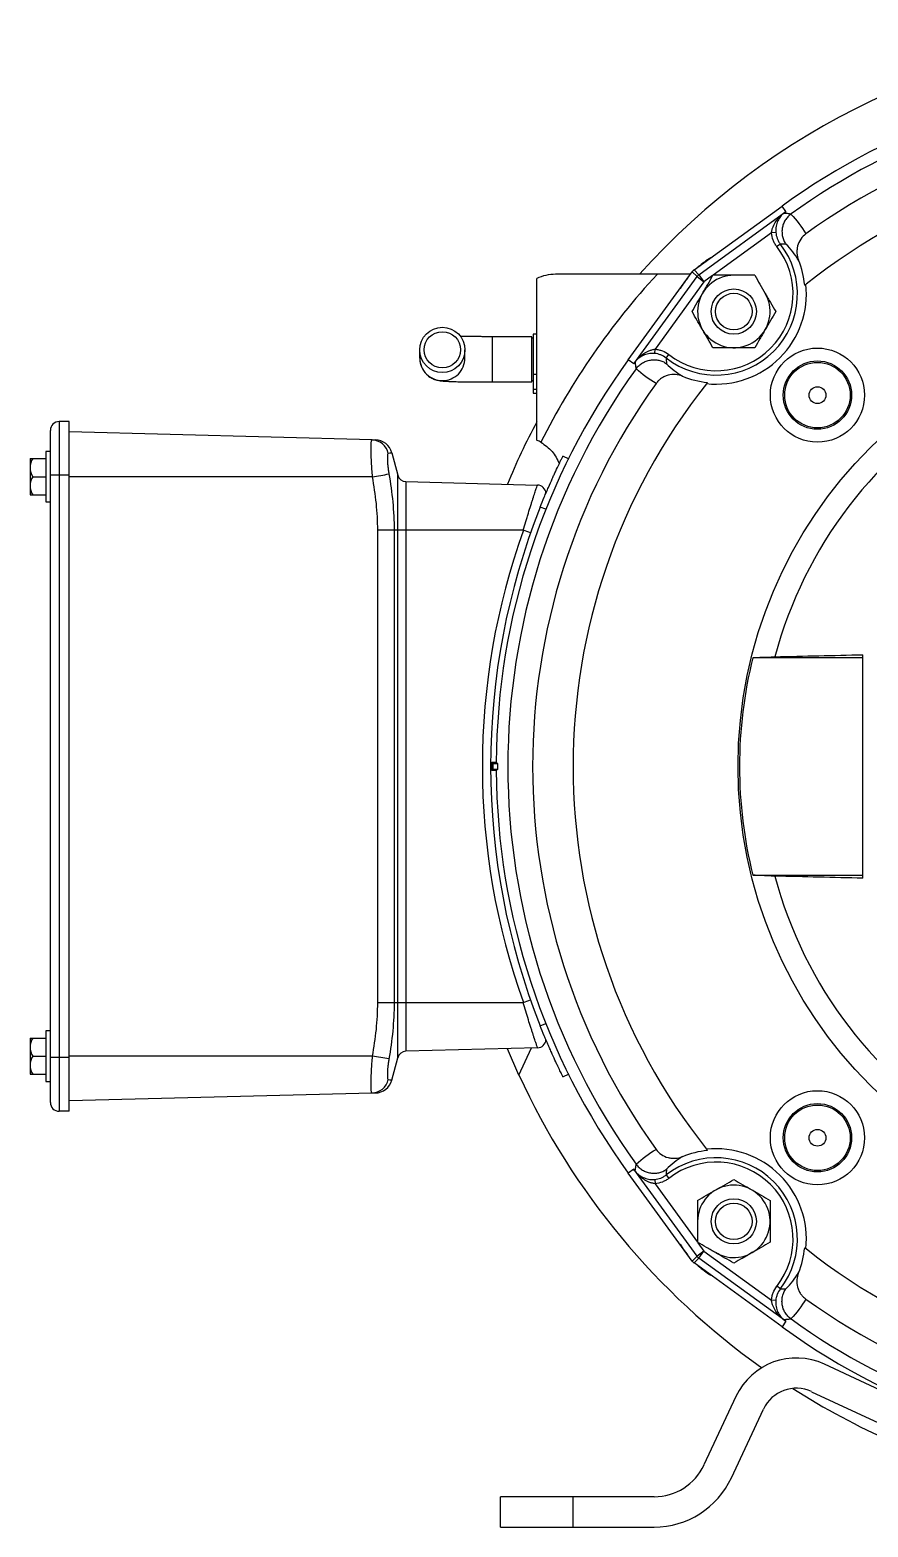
# Paper-space layout '_Right' of a CAD drawing. Header units: inches. Extents: x -8 to 5.1, y -5.2 to 7.1.
# Drawn here: x -8 to -2.21, y -5.25 to 5.08 of the extents above; entities that cross this region are included whole.
import ezdxf

# ---------------------------------------------------------------- set-up
doc = ezdxf.new("R2010")
doc.units = ezdxf.units.IN
doc.header["$MEASUREMENT"] = 0

psp = doc.layouts.new('_Right')

# ---------------------------------------------------------------- linework, layer by layer
at = {"color": 7, "linetype": 'Continuous', "lineweight": 25}
for p, q in [((-3.414, 3.427), (-2.807, 3.868)), ((-3.381, 3.394), (-2.78, 3.83)), ((-2.78, 3.83), (-2.807, 3.868)), ((-2.85, 3.686), (-2.88, 3.683)), ((-2.819, 3.606), (-2.843, 3.588)), ((-3.868, 2.807), (-3.427, 3.414)), ((-3.394, 3.381), (-3.427, 3.414)), ((-3.414, 3.427), (-3.381, 3.394)), ((-4.5, 2.253), (-4.5, 3.367)), ((-3.669, 3.397), (-4.37, 3.397)), ((-3.83, 2.78), (-3.394, 3.381)), ((-3.346, 3.346), (-3.683, 2.88)), ((-3.44, 3.397), (-3.669, 3.397)), ((-3.394, 3.381), (-3.346, 3.346)), ((-3.381, 3.394), (-3.346, 3.346)), ((-4.534, 2.966), (-4.805, 2.966)), ((-4.534, 2.654), (-4.534, 2.966)), ((-4.525, 2.956), (-4.534, 2.956)), ((-4.5, 2.984), (-4.525, 2.984)), ((-4.525, 2.984), (-4.525, 2.576)), ((-5.308, 2.875), (-5.308, 2.819)), ((-4.995, 2.819), (-4.995, 2.875)), ((-3.83, 2.78), (-3.868, 2.807)), ((-3.686, 2.85), (-3.683, 2.88)), ((-3.606, 2.819), (-3.588, 2.843)), ((-4.525, 2.708), (-4.5, 2.708)), ((-4.805, 2.654), (-4.534, 2.654)), ((-4.534, 2.664), (-4.525, 2.664)), ((-4.5, 2.602), (-4.525, 2.602)), ((-4.525, 2.576), (-4.5, 2.576)), ((-7.795, 2.38), (-7.795, -2.38)), ((-7.725, 2.38), (-7.795, 2.38)), ((-7.725, -2.38), (-7.725, 2.38)), ((-7.855, -2.32), (-7.855, 2.32)), ((-5.636, 2.254), (-7.725, 2.309)), ((-7.855, 2.174), (-7.886, 2.174)), ((-7.886, 2.174), (-7.886, 1.826)), ((-4.496, 2.251), (-4.5, 2.253)), ((-7.996, 2.122), (-7.996, 1.878)), ((-7.994, 2.125), (-7.886, 2.125)), ((-5.5, 2.165), (-5.459, 2.011)), ((-4.275, 2.12), (-4.32, 2.142)), ((-7.977, 2), (-7.886, 2)), ((-7.725, 2.01), (-7.855, 2.01)), ((-5.633, 2), (-7.725, 2)), ((-5.459, -2.011), (-5.459, 2.011)), ((-5.402, 1.966), (-5.402, -1.966)), ((-5.402, 1.966), (-4.494, 1.942)), ((-7.994, 1.875), (-7.886, 1.875)), ((-7.886, 1.826), (-7.855, 1.826)), ((-5.597, -1.63), (-5.597, 1.63)), ((-4.593, 1.63), (-5.597, 1.63)), ((-5.484, 1.63), (-5.484, -1.63)), ((-2.25, 0.75), (-3.009, 0.75)), ((-2.25, -0.771), (-2.25, 0.771)), ((-4.801, 0.021), (-4.809, 0.029)), ((-4.809, 0.029), (-4.779, 0.029)), ((-4.809, -0.029), (-4.809, 0.029)), ((-4.801, -0.021), (-4.801, 0.021)), ((-4.801, 0.021), (-4.771, 0.021)), ((-4.779, 0.029), (-4.771, 0.021)), ((-4.771, 0.021), (-4.771, -0.021)), ((-4.801, -0.021), (-4.809, -0.029)), ((-4.779, -0.029), (-4.809, -0.029)), ((-4.771, -0.021), (-4.801, -0.021)), ((-4.771, -0.021), (-4.779, -0.029)), ((-3.009, -0.75), (-2.25, -0.75)), ((-5.597, -1.63), (-4.593, -1.63)), ((-7.855, -1.826), (-7.886, -1.826)), ((-7.886, -1.826), (-7.886, -2.174)), ((-7.996, -1.878), (-7.996, -2.122)), ((-7.994, -1.875), (-7.886, -1.875)), ((-4.494, -1.942), (-5.402, -1.966)), ((-4.623, -2.13), (-4.702, -1.948)), ((-4.623, -2.13), (-4.537, -1.943)), ((-7.977, -2), (-7.886, -2)), ((-7.725, -2.01), (-7.855, -2.01)), ((-5.633, -2), (-7.725, -2)), ((-5.5, -2.165), (-5.459, -2.011)), ((-7.994, -2.125), (-7.886, -2.125)), ((-4.32, -2.142), (-4.277, -2.121)), ((-7.886, -2.174), (-7.855, -2.174)), ((-5.636, -2.254), (-7.725, -2.309)), ((-7.725, -2.38), (-7.795, -2.38)), ((-3.83, -2.78), (-3.868, -2.807)), ((-3.394, -3.381), (-3.83, -2.78)), ((-3.427, -3.414), (-3.868, -2.807)), ((-3.686, -2.85), (-3.683, -2.88)), ((-3.606, -2.819), (-3.588, -2.843)), ((-3.427, -3.414), (-3.394, -3.381)), ((-3.381, -3.394), (-3.414, -3.427)), ((-3.346, -3.346), (-3.394, -3.381)), ((-3.381, -3.394), (-3.346, -3.346)), ((-2.78, -3.83), (-3.381, -3.394)), ((-3.346, -3.346), (-2.88, -3.683)), ((-2.807, -3.868), (-3.414, -3.427)), ((-2.819, -3.606), (-2.843, -3.588)), ((-2.85, -3.686), (-2.88, -3.683)), ((-2.78, -3.83), (-2.807, -3.868)), ((-0.922, -4.869), (-2.515, -4.126)), ((-2.603, -4.316), (-1.01, -5.059)), ((-3.125, -4.348), (-3.346, -4.821)), ((-3.156, -4.91), (-2.935, -4.437)), ((-4.75, -5.25), (-4.75, -5.041)), ((-3.69, -5.041), (-4.75, -5.041)), ((-4.25, -5.041), (-4.25, -5.25)), ((-4.75, -5.25), (-3.69, -5.25))]:
    psp.add_line(p, q, dxfattribs=at)
at = {"color": 8, "linetype": 'Continuous', "lineweight": 25}
for p, q in [((-2.88, 3.683), (-3.283, 3.391)), ((-3.288, 3.388), (-3.346, 3.346)), ((-4.805, 2.654), (-4.805, 2.966)), ((-4.437, 1.775), (-4.476, 1.79)), ((-4.476, -1.79), (-4.437, -1.775)), ((-3.683, -2.88), (-3.391, -3.283)), ((-3.388, -3.288), (-3.346, -3.346))]:
    psp.add_line(p, q, dxfattribs=at)
at = {"color": 7, "linetype": 'Continuous', "lineweight": 25}
for centre, radius in [((-3.14, 3.14), 0.156), ((-3.14, 3.14), 0.126), ((0, 0), 3.111), ((-5.151, 2.875), 0.156), ((-5.151, 2.876), 0.125), ((-2.563, 2.563), 0.325), ((-2.563, 2.563), 0.236), ((-2.563, 2.563), 0.226), ((-2.563, 2.563), 0.226), ((-2.563, 2.563), 0.0579), ((-2.563, -2.563), 0.325), ((-2.563, -2.563), 0.236), ((-2.563, -2.563), 0.226), ((-2.563, -2.563), 0.226), ((-2.563, -2.563), 0.0579), ((-3.14, -3.14), 0.156), ((-3.14, -3.14), 0.126)]:
    psp.add_circle(centre, radius, dxfattribs=at)
for centre, radius, start, end in [((0, 0), 5.09, 92.8069, 138.1369), ((0, 0), 4.779, 92.1062, 125.9689), ((0, 0), 4.699, 93.8907, 125.7458), ((0, 0), 4.528, 54.2812, 125.7188), ((0, 0), 4.249, 51.5562, 128.4438), ((-2.794, 3.821), 0.000662, 281.8137, 291.7644), ((-3.262, 3.262), 0.561, 232.056, 37.944), ((-3.262, 3.262), 0.531, 232.056, 37.944), ((-3.379, 3.379), 0.06, 125.9688, 144.0312), ((-2.977, 2.977), 0.623, 121.034, 130.9038), ((-3.262, 3.262), 0.614, 5.5981, 22.2392), ((-4.37, 3.097), 0.3, 90.0003, 115.6875), ((0, 0), 5, 137.208, 153.4095), ((-2.977, 2.977), 0.623, 139.0962, 148.966), ((-3.346, 3.346), 0.06, 125.9801, 144.0199), ((-3.14, 3.14), 0.25, 90, 30), ((-3.262, 3.262), 0.623, 263.8683, 6.1317), ((0, 0), 2.955, 74.8475, 165.1525), ((-5.151, 2.819), 0.156, 180.0084, 270.0111), ((0, 0), 4.779, 144.0311, 179.6529), ((-3.821, 2.794), 0.000662, 338.2356, 348.1863), ((0, 0), 4.699, 144.2542, 215.7458), ((-3.262, 3.262), 0.614, 247.7608, 264.4019), ((0, 0), 4.528, 144.2812, 215.7188), ((0, 0), 4.249, 141.5562, 218.4438), ((-7.795, 2.32), 0.06, 90, 180), ((0, 0), 5.09, 152.1436, 157.5001), ((-5.64, 2.135), 0.119, 12.3694, 88.3067), ((-5.616, 2.134), 0.12, 15, 88.5), ((-7.886, 2.062), 0.11, 145.0381, 179.6902), ((-7.855, 2), 0.186, 137.9104, 139.1206), ((-7.886, 2.063), 0.11, 180.3098, 214.9619), ((-7.886, 1.937), 0.11, 145.0381, 179.6902), ((-7.279, 11.671), 9.811, 279.6596, 280.3283), ((-5.401, 2.026), 0.06, 195, 268.5), ((-7.886, 1.938), 0.11, 180.3098, 214.9619), ((-7.855, 2), 0.186, 220.8794, 222.0896), ((-4.496, 1.882), 0.06, 3.9915, 88.5), ((0.031, 0), 4.849, 158.3338, 201.6662), ((-0.035, 0), 4.84, 160.3194, 199.6806), ((-5.74, -1.598), 3.426, 69.5331, 70.4274), ((0, 0), 3.101, 166.006, 193.994), ((0, 0), 4.779, 180.3471, 215.9689), ((0, 0), 2.955, 194.8475, 285.1525), ((-5.74, 1.598), 3.426, 289.5726, 290.4669), ((-7.886, -1.938), 0.11, 145.0381, 179.6902), ((-7.855, -2), 0.186, 137.9104, 139.1206), ((-7.886, -1.937), 0.11, 180.3098, 214.9619), ((-4.496, -1.882), 0.06, 271.5, 356.0085), ((-7.886, -2.063), 0.11, 145.0381, 179.6902), ((-7.886, -2.062), 0.11, 180.3098, 214.9619), ((-7.279, -11.671), 9.811, 79.6717, 80.3404), ((-5.401, -2.026), 0.06, 91.5, 165), ((-7.855, -2), 0.186, 220.8794, 222.0896), ((-5.64, -2.135), 0.119, 271.6933, 347.6306), ((-5.616, -2.134), 0.12, 271.5, 345), ((0, 0), 5.09, 204.7335, 234.6193), ((-7.795, -2.32), 0.06, 180, 270), ((-3.262, -3.262), 0.614, 95.5981, 112.2392), ((-3.262, -3.262), 0.623, 353.8683, 96.1317), ((-3.262, -3.262), 0.561, 322.056, 127.944), ((-3.262, -3.262), 0.531, 322.056, 127.944), ((-3.821, -2.794), 0.000662, 11.8137, 21.7644), ((-3.14, -3.14), 0.25, 240, 180), ((-2.977, -2.977), 0.623, 211.034, 220.9038), ((-3.346, -3.346), 0.06, 215.9801, 234.0199), ((-3.262, -3.262), 0.614, 337.7608, 354.4019), ((0, 0), 4.249, 231.5562, 308.4438), ((-3.379, -3.379), 0.06, 215.9688, 234.0312), ((-2.977, -2.977), 0.623, 229.0962, 238.966), ((0, 0), 4.528, 234.2812, 305.7188), ((-2.794, -3.821), 0.000662, 68.2356, 78.1863), ((0, 0), 4.699, 234.2542, 266.1093), ((0, 0), 4.779, 234.0311, 269.6529), ((-2.709, -4.542), 0.459, 65, 155), ((-2.709, -4.542), 0.25, 65, 155), ((0, 0), 5.09, 237.5196, 255.0532), ((-3.69, -4.661), 0.38, 270, 335), ((-3.69, -4.661), 0.589, 270, 335)]:
    psp.add_arc(centre, radius, start, end, dxfattribs=at)
at = {"color": 8, "linetype": 'Continuous', "lineweight": 25}
psp.add_arc((-5.151, 2.819), 0.156, 269.9889, 359.9916, dxfattribs=at)
at = {"color": 7, "linetype": 'Continuous', "lineweight": 25}
for points, knots in [([(-2.794, 3.82), (-2.79, 3.823), (-2.786, 3.826), (-2.782, 3.829), (-2.781, 3.829), (-2.781, 3.83), (-2.78, 3.83)], [0, 0, 0, 0, 0.0003699194, 0.0003699194, 0.0003699194, 0.0004392839, 0.0004392839, 0.0004392839, 0.0004392839]), ([(-2.794, 3.82), (-2.79, 3.823), (-2.786, 3.826), (-2.782, 3.829), (-2.781, 3.829), (-2.781, 3.83), (-2.78, 3.83)], [0, 0, 0, 0, 0.0003701347, 0.0003701347, 0.0003701347, 0.000439733, 0.000439733, 0.000439733, 0.000439733]), ([(-2.88, 3.683), (-2.879, 3.691), (-2.878, 3.698), (-2.874, 3.712), (-2.872, 3.719), (-2.864, 3.739), (-2.857, 3.751), (-2.842, 3.773), (-2.833, 3.784), (-2.819, 3.798), (-2.814, 3.803), (-2.807, 3.81), (-2.804, 3.812), (-2.801, 3.815), (-2.799, 3.816), (-2.797, 3.818), (-2.795, 3.819), (-2.794, 3.82)], [0, 0, 0, 0, 0.125, 0.125, 0.25, 0.25, 0.5, 0.5, 0.75, 0.75, 0.875, 0.875, 0.9375, 0.9375, 0.96875, 0.96875, 1, 1, 1, 1]), ([(-2.794, 3.82), (-2.794, 3.82), (-2.795, 3.819), (-2.796, 3.818), (-2.797, 3.818), (-2.798, 3.816), (-2.8, 3.815), (-2.803, 3.813), (-2.805, 3.811), (-2.811, 3.805), (-2.815, 3.8), (-2.822, 3.791), (-2.825, 3.787), (-2.831, 3.777), (-2.834, 3.771), (-2.842, 3.755), (-2.846, 3.742), (-2.851, 3.716), (-2.852, 3.701), (-2.85, 3.686)], [0, 0, 0, 0, 0.015625, 0.015625, 0.03125, 0.03125, 0.0625, 0.0625, 0.125, 0.125, 0.25, 0.25, 0.375, 0.375, 0.5, 0.5, 0.75, 0.75, 1, 1, 1, 1]), ([(-2.746, 3.813), (-2.754, 3.807), (-2.761, 3.801), (-2.774, 3.786), (-2.78, 3.778), (-2.791, 3.762), (-2.795, 3.753), (-2.802, 3.735), (-2.804, 3.725), (-2.807, 3.706), (-2.808, 3.696), (-2.807, 3.677), (-2.806, 3.667), (-2.802, 3.648), (-2.799, 3.639), (-2.793, 3.626), (-2.791, 3.622), (-2.786, 3.613), (-2.783, 3.609), (-2.78, 3.605)], [0, 0, 0, 0, 0.125, 0.125, 0.25, 0.25, 0.375, 0.375, 0.5, 0.5, 0.625, 0.625, 0.75, 0.75, 0.875, 0.875, 0.9375, 0.9375, 1, 1, 1, 1]), ([(-2.794, 3.82), (-2.787, 3.819), (-2.78, 3.819), (-2.773, 3.818), (-2.764, 3.816), (-2.754, 3.815), (-2.745, 3.814)], [0.00001116, 0.00001116, 0.00001116, 0.00001116, 0.01035908, 0.01035908, 0.01035908, 0.02462641, 0.02462641, 0.02462641, 0.02462641]), ([(-2.843, 3.588), (-2.848, 3.595), (-2.853, 3.602), (-2.862, 3.617), (-2.865, 3.625), (-2.875, 3.649), (-2.879, 3.666), (-2.88, 3.683)], [0, 0, 0, 0, 0.25, 0.25, 0.5, 0.5, 1, 1, 1, 1]), ([(-2.85, 3.686), (-2.849, 3.672), (-2.846, 3.658), (-2.838, 3.637), (-2.835, 3.631), (-2.828, 3.618), (-2.824, 3.612), (-2.819, 3.606)], [0, 0, 0, 0, 0.5, 0.5, 0.75, 0.75, 1, 1, 1, 1]), ([(-2.643, 3.676), (-2.657, 3.666), (-2.669, 3.654), (-2.688, 3.626), (-2.695, 3.61), (-2.702, 3.585), (-2.703, 3.577), (-2.705, 3.56), (-2.705, 3.552), (-2.703, 3.526), (-2.7, 3.51), (-2.693, 3.494)], [0, 0, 0, 0, 0.25, 0.25, 0.5, 0.5, 0.625, 0.625, 0.75, 0.75, 1, 1, 1, 1]), ([(-2.78, 3.605), (-2.788, 3.605), (-2.796, 3.606), (-2.805, 3.606), (-2.809, 3.606), (-2.814, 3.606), (-2.819, 3.606)], [0, 0, 0, 0, 0.01382925, 0.01382925, 0.01382925, 0.02202594, 0.02202594, 0.02202594, 0.02202594]), ([(-3.356, 3.265), (-3.35, 3.275), (-3.344, 3.286), (-3.332, 3.307), (-3.326, 3.317), (-3.308, 3.349), (-3.296, 3.369), (-3.284, 3.39)], [0, 0, 0, 0, 0.25, 0.25, 0.5, 0.5, 1, 1, 1, 1]), ([(-3.14, 3.39), (-3.164, 3.39), (-3.189, 3.39), (-3.237, 3.39), (-3.261, 3.39), (-3.284, 3.39)], [0, 0, 0, 0, 0.5, 0.5, 1, 1, 1, 1]), ([(-2.995, 3.39), (-3.019, 3.39), (-3.043, 3.39), (-3.091, 3.39), (-3.115, 3.39), (-3.14, 3.39)], [0, 0, 0, 0, 0.5, 0.5, 1, 1, 1, 1]), ([(-2.995, 3.39), (-2.983, 3.369), (-2.972, 3.349), (-2.947, 3.307), (-2.935, 3.286), (-2.923, 3.265)], [0, 0, 0, 0, 0.5, 0.5, 1, 1, 1, 1]), ([(-3.428, 3.14), (-3.416, 3.16), (-3.405, 3.181), (-3.381, 3.222), (-3.368, 3.243), (-3.356, 3.265)], [0, 0, 0, 0, 0.5, 0.5, 1, 1, 1, 1]), ([(-2.923, 3.265), (-2.917, 3.254), (-2.911, 3.243), (-2.899, 3.222), (-2.893, 3.212), (-2.875, 3.181), (-2.863, 3.16), (-2.851, 3.14)], [0, 0, 0, 0, 0.25, 0.25, 0.5, 0.5, 1, 1, 1, 1]), ([(-3.356, 3.015), (-3.362, 3.025), (-3.368, 3.036), (-3.381, 3.057), (-3.387, 3.067), (-3.405, 3.099), (-3.416, 3.119), (-3.428, 3.14)], [0, 0, 0, 0, 0.25, 0.25, 0.5, 0.5, 1, 1, 1, 1]), ([(-2.851, 3.14), (-2.863, 3.119), (-2.875, 3.099), (-2.899, 3.057), (-2.911, 3.036), (-2.923, 3.015)], [0, 0, 0, 0, 0.5, 0.5, 1, 1, 1, 1]), ([(-3.284, 2.89), (-3.296, 2.91), (-3.308, 2.931), (-3.332, 2.972), (-3.344, 2.993), (-3.356, 3.015)], [0, 0, 0, 0, 0.5, 0.5, 1, 1, 1, 1]), ([(-2.923, 3.015), (-2.929, 3.004), (-2.935, 2.993), (-2.947, 2.972), (-2.954, 2.962), (-2.972, 2.931), (-2.983, 2.91), (-2.995, 2.89)], [0, 0, 0, 0, 0.25, 0.25, 0.5, 0.5, 1, 1, 1, 1]), ([(-4.805, 2.966), (-4.827, 2.966), (-4.858, 2.966), (-4.902, 2.967), (-4.937, 2.967), (-4.976, 2.967), (-5.006, 2.968), (-5.023, 2.968), (-5.028, 2.968)], [0, 0, 0, 0, 0.270637, 0.378268, 0.553783, 0.729879, 0.911993, 1, 1, 1, 1]), ([(-5.306, 2.815), (-5.306, 2.809), (-5.307, 2.788), (-5.295, 2.754), (-5.272, 2.716), (-5.241, 2.689), (-5.212, 2.674), (-5.189, 2.667), (-5.171, 2.663), (-5.154, 2.661), (-5.132, 2.659), (-5.1, 2.658), (-5.056, 2.656), (-5.008, 2.655), (-4.96, 2.655), (-4.918, 2.654), (-4.877, 2.654), (-4.84, 2.654), (-4.815, 2.654), (-4.805, 2.654)], [0, 0, 0, 0, 0.024519, 0.08466, 0.144912, 0.205511, 0.24872, 0.281614, 0.312632, 0.364507, 0.441851, 0.536386, 0.620699, 0.712524, 0.78866, 0.847438, 0.897933, 0.958768, 1, 1, 1, 1]), ([(-3.82, 2.794), (-3.823, 2.79), (-3.826, 2.786), (-3.829, 2.782), (-3.829, 2.781), (-3.83, 2.781), (-3.83, 2.78)], [0, 0, 0, 0, 0.0003699194, 0.0003699194, 0.0003699194, 0.0004392839, 0.0004392839, 0.0004392839, 0.0004392839]), ([(-3.82, 2.794), (-3.823, 2.79), (-3.826, 2.786), (-3.829, 2.782), (-3.829, 2.781), (-3.83, 2.781), (-3.83, 2.78)], [0, 0, 0, 0, 0.0003701347, 0.0003701347, 0.0003701347, 0.000439733, 0.000439733, 0.000439733, 0.000439733]), ([(-3.82, 2.794), (-3.819, 2.795), (-3.818, 2.797), (-3.816, 2.799), (-3.815, 2.801), (-3.812, 2.804), (-3.81, 2.807), (-3.803, 2.814), (-3.798, 2.819), (-3.784, 2.833), (-3.773, 2.842), (-3.751, 2.857), (-3.739, 2.864), (-3.719, 2.872), (-3.712, 2.874), (-3.698, 2.878), (-3.691, 2.879), (-3.683, 2.88)], [0, 0, 0, 0, 0.03125, 0.03125, 0.0625, 0.0625, 0.125, 0.125, 0.25, 0.25, 0.5, 0.5, 0.75, 0.75, 0.875, 0.875, 1, 1, 1, 1]), ([(-3.686, 2.85), (-3.693, 2.851), (-3.701, 2.851), (-3.715, 2.85), (-3.722, 2.849), (-3.742, 2.846), (-3.755, 2.842), (-3.777, 2.831), (-3.787, 2.825), (-3.8, 2.815), (-3.805, 2.811), (-3.811, 2.805), (-3.813, 2.803), (-3.815, 2.8), (-3.816, 2.798), (-3.818, 2.797), (-3.818, 2.796), (-3.819, 2.795), (-3.82, 2.794), (-3.82, 2.794)], [0, 0, 0, 0, 0.125, 0.125, 0.25, 0.25, 0.5, 0.5, 0.75, 0.75, 0.875, 0.875, 0.9375, 0.9375, 0.96875, 0.96875, 0.984375, 0.984375, 1, 1, 1, 1]), ([(-3.814, 2.745), (-3.815, 2.753), (-3.816, 2.761), (-3.817, 2.769), (-3.818, 2.777), (-3.819, 2.785), (-3.82, 2.794)], [0, 0, 0, 0, 0.01225979, 0.01225979, 0.01225979, 0.02461525, 0.02461525, 0.02461525, 0.02461525]), ([(-3.813, 2.746), (-3.807, 2.754), (-3.801, 2.761), (-3.786, 2.774), (-3.778, 2.78), (-3.762, 2.791), (-3.753, 2.795), (-3.735, 2.802), (-3.725, 2.804), (-3.706, 2.807), (-3.696, 2.808), (-3.677, 2.807), (-3.667, 2.806), (-3.648, 2.802), (-3.639, 2.799), (-3.626, 2.793), (-3.622, 2.791), (-3.613, 2.786), (-3.609, 2.783), (-3.605, 2.78)], [0, 0, 0, 0, 0.125, 0.125, 0.25, 0.25, 0.375, 0.375, 0.5, 0.5, 0.625, 0.625, 0.75, 0.75, 0.875, 0.875, 0.9375, 0.9375, 1, 1, 1, 1]), ([(-3.606, 2.819), (-3.618, 2.828), (-3.63, 2.835), (-3.651, 2.843), (-3.658, 2.845), (-3.672, 2.849), (-3.679, 2.85), (-3.686, 2.85)], [0, 0, 0, 0, 0.5, 0.5, 0.75, 0.75, 1, 1, 1, 1]), ([(-3.683, 2.88), (-3.675, 2.879), (-3.666, 2.878), (-3.649, 2.874), (-3.641, 2.872), (-3.617, 2.862), (-3.602, 2.853), (-3.588, 2.843)], [0, 0, 0, 0, 0.25, 0.25, 0.5, 0.5, 1, 1, 1, 1]), ([(-3.606, 2.819), (-3.606, 2.813), (-3.606, 2.807), (-3.606, 2.801), (-3.606, 2.794), (-3.605, 2.787), (-3.605, 2.78)], [0.00073615, 0.00073615, 0.00073615, 0.00073615, 0.01093983, 0.01093983, 0.01093983, 0.02276209, 0.02276209, 0.02276209, 0.02276209]), ([(-3.14, 2.89), (-3.164, 2.89), (-3.189, 2.89), (-3.237, 2.89), (-3.261, 2.89), (-3.284, 2.89)], [0, 0, 0, 0, 0.5, 0.5, 1, 1, 1, 1]), ([(-2.995, 2.89), (-3.019, 2.89), (-3.043, 2.89), (-3.091, 2.89), (-3.115, 2.89), (-3.14, 2.89)], [0, 0, 0, 0, 0.5, 0.5, 1, 1, 1, 1]), ([(-3.494, 2.693), (-3.51, 2.7), (-3.526, 2.703), (-3.56, 2.706), (-3.577, 2.704), (-3.602, 2.698), (-3.61, 2.695), (-3.625, 2.688), (-3.633, 2.684), (-3.647, 2.674), (-3.653, 2.669), (-3.666, 2.657), (-3.671, 2.65), (-3.676, 2.643)], [0, 0, 0, 0, 0.25, 0.25, 0.5, 0.5, 0.625, 0.625, 0.75, 0.75, 0.875, 0.875, 1, 1, 1, 1]), ([(-5.633, 2), (-5.634, 2.017), (-5.636, 2.033), (-5.637, 2.058), (-5.638, 2.066), (-5.639, 2.082), (-5.639, 2.09), (-5.641, 2.113), (-5.641, 2.127), (-5.643, 2.155), (-5.643, 2.168), (-5.643, 2.192), (-5.643, 2.202), (-5.643, 2.221), (-5.642, 2.229), (-5.642, 2.238), (-5.641, 2.241), (-5.641, 2.246), (-5.64, 2.248), (-5.639, 2.253), (-5.638, 2.255), (-5.636, 2.254)], [0, 0, 0, 0, 0.125, 0.125, 0.1875, 0.1875, 0.25, 0.25, 0.375, 0.375, 0.5, 0.5, 0.625, 0.625, 0.75, 0.75, 0.8125, 0.8125, 0.875, 0.875, 1, 1, 1, 1]), ([(-5.636, 2.254), (-5.629, 2.254), (-5.623, 2.254), (-5.615, 2.254), (-5.613, 2.254), (-5.613, 2.254)], [0, 0, 0, 0, 0.5, 0.5, 1, 1, 1, 1]), ([(-4.471, 2.238), (-4.443, 2.218), (-4.388, 2.18), (-4.359, 2.12), (-4.344, 2.09)], [0, 0, 0, 0, 0.510084, 1, 1, 1, 1]), ([(-5.524, 2.161), (-5.525, 2.161), (-5.526, 2.16), (-5.528, 2.156), (-5.529, 2.153), (-5.53, 2.146), (-5.53, 2.141), (-5.53, 2.131), (-5.53, 2.125), (-5.53, 2.112), (-5.53, 2.105), (-5.529, 2.09), (-5.528, 2.082), (-5.526, 2.065), (-5.525, 2.056), (-5.523, 2.038), (-5.521, 2.029), (-5.52, 2.02)], [0, 0, 0, 0, 0.125, 0.125, 0.25, 0.25, 0.375, 0.375, 0.5, 0.5, 0.625, 0.625, 0.75, 0.75, 0.875, 0.875, 1, 1, 1, 1]), ([(-5.5, 2.165), (-5.5, 2.165), (-5.502, 2.164), (-5.51, 2.163), (-5.516, 2.162), (-5.524, 2.161)], [0, 0, 0, 0, 0.5, 0.5, 1, 1, 1, 1]), ([(-4.476, 1.79), (-4.466, 1.814), (-4.457, 1.837), (-4.443, 1.871), (-4.438, 1.882), (-4.429, 1.904), (-4.424, 1.915), (-4.41, 1.947), (-4.401, 1.967), (-4.388, 1.996), (-4.384, 2.005), (-4.376, 2.023), (-4.372, 2.031), (-4.361, 2.056), (-4.354, 2.07), (-4.345, 2.089), (-4.342, 2.095), (-4.337, 2.106), (-4.335, 2.111), (-4.33, 2.12), (-4.328, 2.123), (-4.325, 2.13), (-4.324, 2.133), (-4.321, 2.14), (-4.319, 2.142), (-4.319, 2.142)], [0, 0, 0, 0, 0.125, 0.125, 0.1875, 0.1875, 0.25, 0.25, 0.375, 0.375, 0.4375, 0.4375, 0.5, 0.5, 0.625, 0.625, 0.6875, 0.6875, 0.75, 0.75, 0.8125, 0.8125, 0.875, 0.875, 1, 1, 1, 1]), ([(-5.597, 1.63), (-5.597, 1.692), (-5.6, 1.754), (-5.613, 1.877), (-5.622, 1.939), (-5.633, 2)], [0, 0, 0, 0, 0.5, 0.5, 1, 1, 1, 1]), ([(-5.52, 2.02), (-5.509, 1.955), (-5.5, 1.891), (-5.487, 1.761), (-5.484, 1.695), (-5.484, 1.63)], [0, 0, 0, 0, 0.5, 0.5, 1, 1, 1, 1]), ([(-4.593, 1.63), (-4.587, 1.65), (-4.581, 1.67), (-4.572, 1.7), (-4.569, 1.71), (-4.563, 1.729), (-4.56, 1.738), (-4.552, 1.767), (-4.546, 1.784), (-4.538, 1.81), (-4.536, 1.818), (-4.53, 1.834), (-4.528, 1.841), (-4.521, 1.863), (-4.517, 1.876), (-4.509, 1.899), (-4.506, 1.909), (-4.5, 1.926), (-4.498, 1.932), (-4.496, 1.938), (-4.495, 1.94), (-4.495, 1.942), (-4.494, 1.942), (-4.494, 1.942)], [0, 0, 0, 0, 0.125, 0.125, 0.1875, 0.1875, 0.25, 0.25, 0.375, 0.375, 0.4375, 0.4375, 0.5, 0.5, 0.625, 0.625, 0.75, 0.75, 0.875, 0.875, 0.9375, 0.9375, 1, 1, 1, 1]), ([(-3.009, 0.75), (-3.003, 0.751), (-2.995, 0.751), (-2.975, 0.753), (-2.963, 0.753), (-2.924, 0.755), (-2.892, 0.756), (-2.856, 0.757)], [0, 0, 0, 0, 0.25, 0.25, 0.5, 0.5, 1, 1, 1, 1]), ([(-2.856, -0.757), (-2.892, -0.756), (-2.924, -0.755), (-2.963, -0.753), (-2.975, -0.753), (-2.995, -0.751), (-3.003, -0.751), (-3.009, -0.75)], [0, 0, 0, 0, 0.5, 0.5, 0.75, 0.75, 1, 1, 1, 1]), ([(-5.633, -2), (-5.622, -1.939), (-5.613, -1.877), (-5.6, -1.754), (-5.597, -1.692), (-5.597, -1.63)], [0, 0, 0, 0, 0.5, 0.5, 1, 1, 1, 1]), ([(-5.484, -1.63), (-5.484, -1.695), (-5.487, -1.761), (-5.5, -1.891), (-5.509, -1.955), (-5.52, -2.02)], [0, 0, 0, 0, 0.5, 0.5, 1, 1, 1, 1]), ([(-4.494, -1.942), (-4.494, -1.942), (-4.495, -1.94), (-4.497, -1.934), (-4.498, -1.931), (-4.5, -1.925), (-4.501, -1.922), (-4.505, -1.91), (-4.509, -1.9), (-4.515, -1.882), (-4.517, -1.876), (-4.521, -1.863), (-4.523, -1.856), (-4.528, -1.841), (-4.53, -1.834), (-4.535, -1.818), (-4.538, -1.81), (-4.546, -1.784), (-4.552, -1.767), (-4.563, -1.729), (-4.569, -1.71), (-4.581, -1.67), (-4.587, -1.65), (-4.593, -1.63)], [0, 0, 0, 0, 0.125, 0.125, 0.1875, 0.1875, 0.25, 0.25, 0.375, 0.375, 0.4375, 0.4375, 0.5, 0.5, 0.5625, 0.5625, 0.625, 0.625, 0.75, 0.75, 0.875, 0.875, 1, 1, 1, 1]), ([(-4.319, -2.142), (-4.319, -2.142), (-4.321, -2.14), (-4.324, -2.133), (-4.325, -2.13), (-4.328, -2.124), (-4.33, -2.12), (-4.337, -2.107), (-4.342, -2.096), (-4.351, -2.077), (-4.354, -2.07), (-4.361, -2.055), (-4.365, -2.048), (-4.376, -2.023), (-4.384, -2.006), (-4.397, -1.977), (-4.401, -1.967), (-4.41, -1.947), (-4.415, -1.936), (-4.424, -1.915), (-4.429, -1.904), (-4.438, -1.882), (-4.443, -1.871), (-4.457, -1.837), (-4.466, -1.814), (-4.476, -1.79)], [0, 0, 0, 0, 0.125, 0.125, 0.1875, 0.1875, 0.25, 0.25, 0.375, 0.375, 0.4375, 0.4375, 0.5, 0.5, 0.625, 0.625, 0.6875, 0.6875, 0.75, 0.75, 0.8125, 0.8125, 0.875, 0.875, 1, 1, 1, 1]), ([(-5.636, -2.254), (-5.638, -2.255), (-5.639, -2.253), (-5.64, -2.248), (-5.64, -2.246), (-5.641, -2.241), (-5.642, -2.238), (-5.642, -2.229), (-5.643, -2.221), (-5.643, -2.207), (-5.643, -2.202), (-5.643, -2.192), (-5.643, -2.186), (-5.643, -2.168), (-5.643, -2.156), (-5.641, -2.128), (-5.641, -2.113), (-5.639, -2.09), (-5.639, -2.082), (-5.638, -2.066), (-5.637, -2.058), (-5.636, -2.033), (-5.634, -2.017), (-5.633, -2)], [0, 0, 0, 0, 0.125, 0.125, 0.1875, 0.1875, 0.25, 0.25, 0.375, 0.375, 0.4375, 0.4375, 0.5, 0.5, 0.625, 0.625, 0.75, 0.75, 0.8125, 0.8125, 0.875, 0.875, 1, 1, 1, 1]), ([(-5.52, -2.02), (-5.521, -2.029), (-5.523, -2.038), (-5.525, -2.056), (-5.526, -2.065), (-5.528, -2.082), (-5.529, -2.09), (-5.53, -2.105), (-5.53, -2.112), (-5.53, -2.125), (-5.53, -2.131), (-5.53, -2.141), (-5.53, -2.146), (-5.529, -2.153), (-5.528, -2.156), (-5.526, -2.16), (-5.525, -2.161), (-5.524, -2.161)], [0, 0, 0, 0, 0.125, 0.125, 0.25, 0.25, 0.375, 0.375, 0.5, 0.5, 0.625, 0.625, 0.75, 0.75, 0.875, 0.875, 1, 1, 1, 1]), ([(-5.524, -2.161), (-5.516, -2.162), (-5.51, -2.163), (-5.502, -2.164), (-5.5, -2.165), (-5.5, -2.165)], [0, 0, 0, 0, 0.5, 0.5, 1, 1, 1, 1]), ([(-5.613, -2.254), (-5.613, -2.254), (-5.615, -2.254), (-5.623, -2.254), (-5.629, -2.254), (-5.636, -2.254)], [0, 0, 0, 0, 0.5, 0.5, 1, 1, 1, 1]), ([(-3.676, -2.643), (-3.666, -2.657), (-3.654, -2.669), (-3.626, -2.688), (-3.61, -2.695), (-3.585, -2.702), (-3.577, -2.703), (-3.56, -2.705), (-3.552, -2.705), (-3.526, -2.703), (-3.51, -2.7), (-3.494, -2.693)], [0, 0, 0, 0, 0.25, 0.25, 0.5, 0.5, 0.625, 0.625, 0.75, 0.75, 1, 1, 1, 1]), ([(-3.82, -2.794), (-3.823, -2.79), (-3.826, -2.786), (-3.829, -2.782), (-3.829, -2.781), (-3.83, -2.781), (-3.83, -2.78)], [0, 0, 0, 0, 0.0003699194, 0.0003699194, 0.0003699194, 0.0004392839, 0.0004392839, 0.0004392839, 0.0004392839]), ([(-3.82, -2.794), (-3.823, -2.79), (-3.826, -2.786), (-3.829, -2.782), (-3.829, -2.781), (-3.83, -2.781), (-3.83, -2.78)], [0, 0, 0, 0, 0.0003701347, 0.0003701347, 0.0003701347, 0.000439733, 0.000439733, 0.000439733, 0.000439733]), ([(-3.82, -2.794), (-3.819, -2.787), (-3.819, -2.78), (-3.818, -2.773), (-3.816, -2.764), (-3.815, -2.754), (-3.814, -2.745)], [0.00001116, 0.00001116, 0.00001116, 0.00001116, 0.01035908, 0.01035908, 0.01035908, 0.02462641, 0.02462641, 0.02462641, 0.02462641]), ([(-3.813, -2.746), (-3.807, -2.754), (-3.801, -2.761), (-3.786, -2.774), (-3.778, -2.78), (-3.762, -2.791), (-3.753, -2.795), (-3.735, -2.802), (-3.725, -2.804), (-3.706, -2.807), (-3.696, -2.808), (-3.677, -2.807), (-3.667, -2.806), (-3.648, -2.802), (-3.639, -2.799), (-3.626, -2.793), (-3.622, -2.791), (-3.613, -2.786), (-3.609, -2.783), (-3.605, -2.78)], [0, 0, 0, 0, 0.125, 0.125, 0.25, 0.25, 0.375, 0.375, 0.5, 0.5, 0.625, 0.625, 0.75, 0.75, 0.875, 0.875, 0.9375, 0.9375, 1, 1, 1, 1]), ([(-3.605, -2.78), (-3.605, -2.788), (-3.606, -2.796), (-3.606, -2.805), (-3.606, -2.809), (-3.606, -2.814), (-3.606, -2.819)], [0, 0, 0, 0, 0.01382925, 0.01382925, 0.01382925, 0.02202594, 0.02202594, 0.02202594, 0.02202594]), ([(-3.82, -2.794), (-3.82, -2.794), (-3.819, -2.795), (-3.818, -2.796), (-3.818, -2.797), (-3.816, -2.798), (-3.815, -2.8), (-3.813, -2.803), (-3.811, -2.805), (-3.805, -2.811), (-3.8, -2.815), (-3.791, -2.822), (-3.787, -2.825), (-3.777, -2.831), (-3.771, -2.834), (-3.755, -2.842), (-3.742, -2.846), (-3.716, -2.851), (-3.701, -2.852), (-3.686, -2.85)], [0, 0, 0, 0, 0.015625, 0.015625, 0.03125, 0.03125, 0.0625, 0.0625, 0.125, 0.125, 0.25, 0.25, 0.375, 0.375, 0.5, 0.5, 0.75, 0.75, 1, 1, 1, 1]), ([(-3.683, -2.88), (-3.691, -2.879), (-3.698, -2.878), (-3.712, -2.874), (-3.719, -2.872), (-3.739, -2.864), (-3.751, -2.857), (-3.773, -2.842), (-3.784, -2.833), (-3.798, -2.819), (-3.803, -2.814), (-3.81, -2.807), (-3.812, -2.804), (-3.815, -2.801), (-3.816, -2.799), (-3.818, -2.797), (-3.819, -2.795), (-3.82, -2.794)], [0, 0, 0, 0, 0.125, 0.125, 0.25, 0.25, 0.5, 0.5, 0.75, 0.75, 0.875, 0.875, 0.9375, 0.9375, 0.96875, 0.96875, 1, 1, 1, 1]), ([(-3.686, -2.85), (-3.672, -2.849), (-3.658, -2.846), (-3.637, -2.838), (-3.631, -2.835), (-3.618, -2.828), (-3.612, -2.824), (-3.606, -2.819)], [0, 0, 0, 0, 0.5, 0.5, 0.75, 0.75, 1, 1, 1, 1]), ([(-3.588, -2.843), (-3.595, -2.848), (-3.602, -2.853), (-3.617, -2.862), (-3.625, -2.865), (-3.649, -2.875), (-3.666, -2.879), (-3.683, -2.88)], [0, 0, 0, 0, 0.25, 0.25, 0.5, 0.5, 1, 1, 1, 1]), ([(-3.265, -2.923), (-3.254, -2.917), (-3.243, -2.911), (-3.222, -2.899), (-3.212, -2.893), (-3.181, -2.875), (-3.16, -2.863), (-3.14, -2.851)], [0, 0, 0, 0, 0.25, 0.25, 0.5, 0.5, 1, 1, 1, 1]), ([(-3.14, -2.851), (-3.119, -2.863), (-3.099, -2.875), (-3.057, -2.899), (-3.036, -2.911), (-3.015, -2.923)], [0, 0, 0, 0, 0.5, 0.5, 1, 1, 1, 1]), ([(-3.39, -2.995), (-3.369, -2.983), (-3.349, -2.972), (-3.307, -2.947), (-3.286, -2.935), (-3.265, -2.923)], [0, 0, 0, 0, 0.5, 0.5, 1, 1, 1, 1]), ([(-3.39, -2.995), (-3.39, -3.019), (-3.39, -3.043), (-3.39, -3.091), (-3.39, -3.115), (-3.39, -3.14)], [0, 0, 0, 0, 0.5, 0.5, 1, 1, 1, 1]), ([(-3.015, -2.923), (-3.004, -2.929), (-2.993, -2.935), (-2.972, -2.947), (-2.962, -2.954), (-2.931, -2.972), (-2.91, -2.983), (-2.89, -2.995)], [0, 0, 0, 0, 0.25, 0.25, 0.5, 0.5, 1, 1, 1, 1]), ([(-2.89, -2.995), (-2.89, -3.019), (-2.89, -3.043), (-2.89, -3.091), (-2.89, -3.115), (-2.89, -3.14)], [0, 0, 0, 0, 0.5, 0.5, 1, 1, 1, 1]), ([(-3.39, -3.14), (-3.39, -3.164), (-3.39, -3.189), (-3.39, -3.237), (-3.39, -3.261), (-3.39, -3.284)], [0, 0, 0, 0, 0.5, 0.5, 1, 1, 1, 1]), ([(-2.89, -3.14), (-2.89, -3.164), (-2.89, -3.189), (-2.89, -3.237), (-2.89, -3.261), (-2.89, -3.284)], [0, 0, 0, 0, 0.5, 0.5, 1, 1, 1, 1]), ([(-3.265, -3.356), (-3.275, -3.35), (-3.286, -3.344), (-3.307, -3.332), (-3.317, -3.326), (-3.349, -3.308), (-3.369, -3.296), (-3.39, -3.284)], [0, 0, 0, 0, 0.25, 0.25, 0.5, 0.5, 1, 1, 1, 1]), ([(-2.89, -3.284), (-2.91, -3.296), (-2.931, -3.308), (-2.972, -3.332), (-2.993, -3.344), (-3.015, -3.356)], [0, 0, 0, 0, 0.5, 0.5, 1, 1, 1, 1]), ([(-3.14, -3.428), (-3.16, -3.416), (-3.181, -3.405), (-3.222, -3.381), (-3.243, -3.368), (-3.265, -3.356)], [0, 0, 0, 0, 0.5, 0.5, 1, 1, 1, 1]), ([(-3.015, -3.356), (-3.025, -3.362), (-3.036, -3.368), (-3.057, -3.381), (-3.067, -3.387), (-3.099, -3.405), (-3.119, -3.416), (-3.14, -3.428)], [0, 0, 0, 0, 0.25, 0.25, 0.5, 0.5, 1, 1, 1, 1]), ([(-2.693, -3.494), (-2.7, -3.51), (-2.703, -3.526), (-2.706, -3.56), (-2.704, -3.577), (-2.698, -3.602), (-2.695, -3.61), (-2.688, -3.625), (-2.684, -3.633), (-2.674, -3.647), (-2.669, -3.653), (-2.657, -3.666), (-2.65, -3.671), (-2.643, -3.676)], [0, 0, 0, 0, 0.25, 0.25, 0.5, 0.5, 0.625, 0.625, 0.75, 0.75, 0.875, 0.875, 1, 1, 1, 1]), ([(-2.88, -3.683), (-2.879, -3.675), (-2.878, -3.666), (-2.874, -3.649), (-2.872, -3.641), (-2.862, -3.617), (-2.853, -3.602), (-2.843, -3.588)], [0, 0, 0, 0, 0.25, 0.25, 0.5, 0.5, 1, 1, 1, 1]), ([(-2.819, -3.606), (-2.828, -3.618), (-2.835, -3.63), (-2.843, -3.651), (-2.845, -3.658), (-2.849, -3.672), (-2.85, -3.679), (-2.85, -3.686)], [0, 0, 0, 0, 0.5, 0.5, 0.75, 0.75, 1, 1, 1, 1]), ([(-2.819, -3.606), (-2.813, -3.606), (-2.807, -3.606), (-2.801, -3.606), (-2.794, -3.606), (-2.787, -3.605), (-2.78, -3.605)], [0.00073615, 0.00073615, 0.00073615, 0.00073615, 0.01093983, 0.01093983, 0.01093983, 0.02276209, 0.02276209, 0.02276209, 0.02276209]), ([(-2.746, -3.813), (-2.754, -3.807), (-2.761, -3.801), (-2.774, -3.786), (-2.78, -3.778), (-2.791, -3.762), (-2.795, -3.753), (-2.802, -3.735), (-2.804, -3.725), (-2.807, -3.706), (-2.808, -3.696), (-2.807, -3.677), (-2.806, -3.667), (-2.802, -3.648), (-2.799, -3.639), (-2.793, -3.626), (-2.791, -3.622), (-2.786, -3.613), (-2.783, -3.609), (-2.78, -3.605)], [0, 0, 0, 0, 0.125, 0.125, 0.25, 0.25, 0.375, 0.375, 0.5, 0.5, 0.625, 0.625, 0.75, 0.75, 0.875, 0.875, 0.9375, 0.9375, 1, 1, 1, 1]), ([(-2.794, -3.82), (-2.795, -3.819), (-2.797, -3.818), (-2.799, -3.816), (-2.801, -3.815), (-2.804, -3.812), (-2.807, -3.81), (-2.814, -3.803), (-2.819, -3.798), (-2.833, -3.784), (-2.842, -3.773), (-2.857, -3.751), (-2.864, -3.739), (-2.872, -3.719), (-2.874, -3.712), (-2.878, -3.698), (-2.879, -3.691), (-2.88, -3.683)], [0, 0, 0, 0, 0.03125, 0.03125, 0.0625, 0.0625, 0.125, 0.125, 0.25, 0.25, 0.5, 0.5, 0.75, 0.75, 0.875, 0.875, 1, 1, 1, 1]), ([(-2.85, -3.686), (-2.851, -3.693), (-2.851, -3.701), (-2.85, -3.715), (-2.849, -3.722), (-2.846, -3.742), (-2.842, -3.755), (-2.831, -3.777), (-2.825, -3.787), (-2.815, -3.8), (-2.811, -3.805), (-2.805, -3.811), (-2.803, -3.813), (-2.8, -3.815), (-2.798, -3.816), (-2.797, -3.818), (-2.796, -3.818), (-2.795, -3.819), (-2.794, -3.82), (-2.794, -3.82)], [0, 0, 0, 0, 0.125, 0.125, 0.25, 0.25, 0.5, 0.5, 0.75, 0.75, 0.875, 0.875, 0.9375, 0.9375, 0.96875, 0.96875, 0.984375, 0.984375, 1, 1, 1, 1]), ([(-2.745, -3.814), (-2.753, -3.815), (-2.761, -3.816), (-2.769, -3.817), (-2.777, -3.818), (-2.785, -3.819), (-2.794, -3.82)], [0, 0, 0, 0, 0.01225979, 0.01225979, 0.01225979, 0.02461525, 0.02461525, 0.02461525, 0.02461525]), ([(-2.794, -3.82), (-2.79, -3.823), (-2.786, -3.826), (-2.782, -3.829), (-2.781, -3.829), (-2.781, -3.83), (-2.78, -3.83)], [0, 0, 0, 0, 0.0003699194, 0.0003699194, 0.0003699194, 0.0004392839, 0.0004392839, 0.0004392839, 0.0004392839]), ([(-2.794, -3.82), (-2.79, -3.823), (-2.786, -3.826), (-2.782, -3.829), (-2.781, -3.829), (-2.781, -3.83), (-2.78, -3.83)], [0, 0, 0, 0, 0.0003701347, 0.0003701347, 0.0003701347, 0.000439733, 0.000439733, 0.000439733, 0.000439733])]:
    psp.add_open_spline(points, degree=3, knots=knots, dxfattribs=at)
for points in [[(-2.745, 3.814), (-2.745, 3.813), (-2.746, 3.813), (-2.746, 3.813)], [(-2.746, 3.813), (-2.706, 3.771), (-2.672, 3.726), (-2.643, 3.676)], [(-2.693, 3.494), (-2.718, 3.534), (-2.747, 3.572), (-2.78, 3.605)], [(-2.65, 3.321), (-2.648, 3.324), (-2.645, 3.326), (-2.642, 3.328)], [(-3.813, 2.746), (-3.813, 2.746), (-3.813, 2.745), (-3.814, 2.745)], [(-3.676, 2.643), (-3.726, 2.672), (-3.771, 2.706), (-3.813, 2.746)], [(-3.605, 2.78), (-3.572, 2.747), (-3.534, 2.718), (-3.494, 2.693)], [(-3.328, 2.642), (-3.326, 2.645), (-3.324, 2.648), (-3.321, 2.65)], [(-4.471, 2.238), (-4.479, 2.243), (-4.488, 2.247), (-4.496, 2.251)], [(-2.856, 0.757), (-2.655, 0.762), (-2.453, 0.767), (-2.25, 0.771)], [(-2.25, -0.771), (-2.453, -0.767), (-2.655, -0.762), (-2.856, -0.757)], [(-3.813, -2.746), (-3.771, -2.706), (-3.726, -2.672), (-3.676, -2.643)], [(-3.321, -2.65), (-3.324, -2.648), (-3.326, -2.645), (-3.328, -2.642)], [(-3.814, -2.745), (-3.813, -2.745), (-3.813, -2.746), (-3.813, -2.746)], [(-3.494, -2.693), (-3.534, -2.718), (-3.572, -2.747), (-3.605, -2.78)], [(-2.642, -3.328), (-2.645, -3.326), (-2.648, -3.324), (-2.65, -3.321)], [(-2.78, -3.605), (-2.747, -3.572), (-2.718, -3.534), (-2.693, -3.494)], [(-2.643, -3.676), (-2.672, -3.726), (-2.706, -3.771), (-2.746, -3.813)], [(-2.746, -3.813), (-2.746, -3.813), (-2.745, -3.813), (-2.745, -3.814)]]:
    psp.add_open_spline(points, degree=3, dxfattribs=at)

doc.saveas('drawing.dxf')
